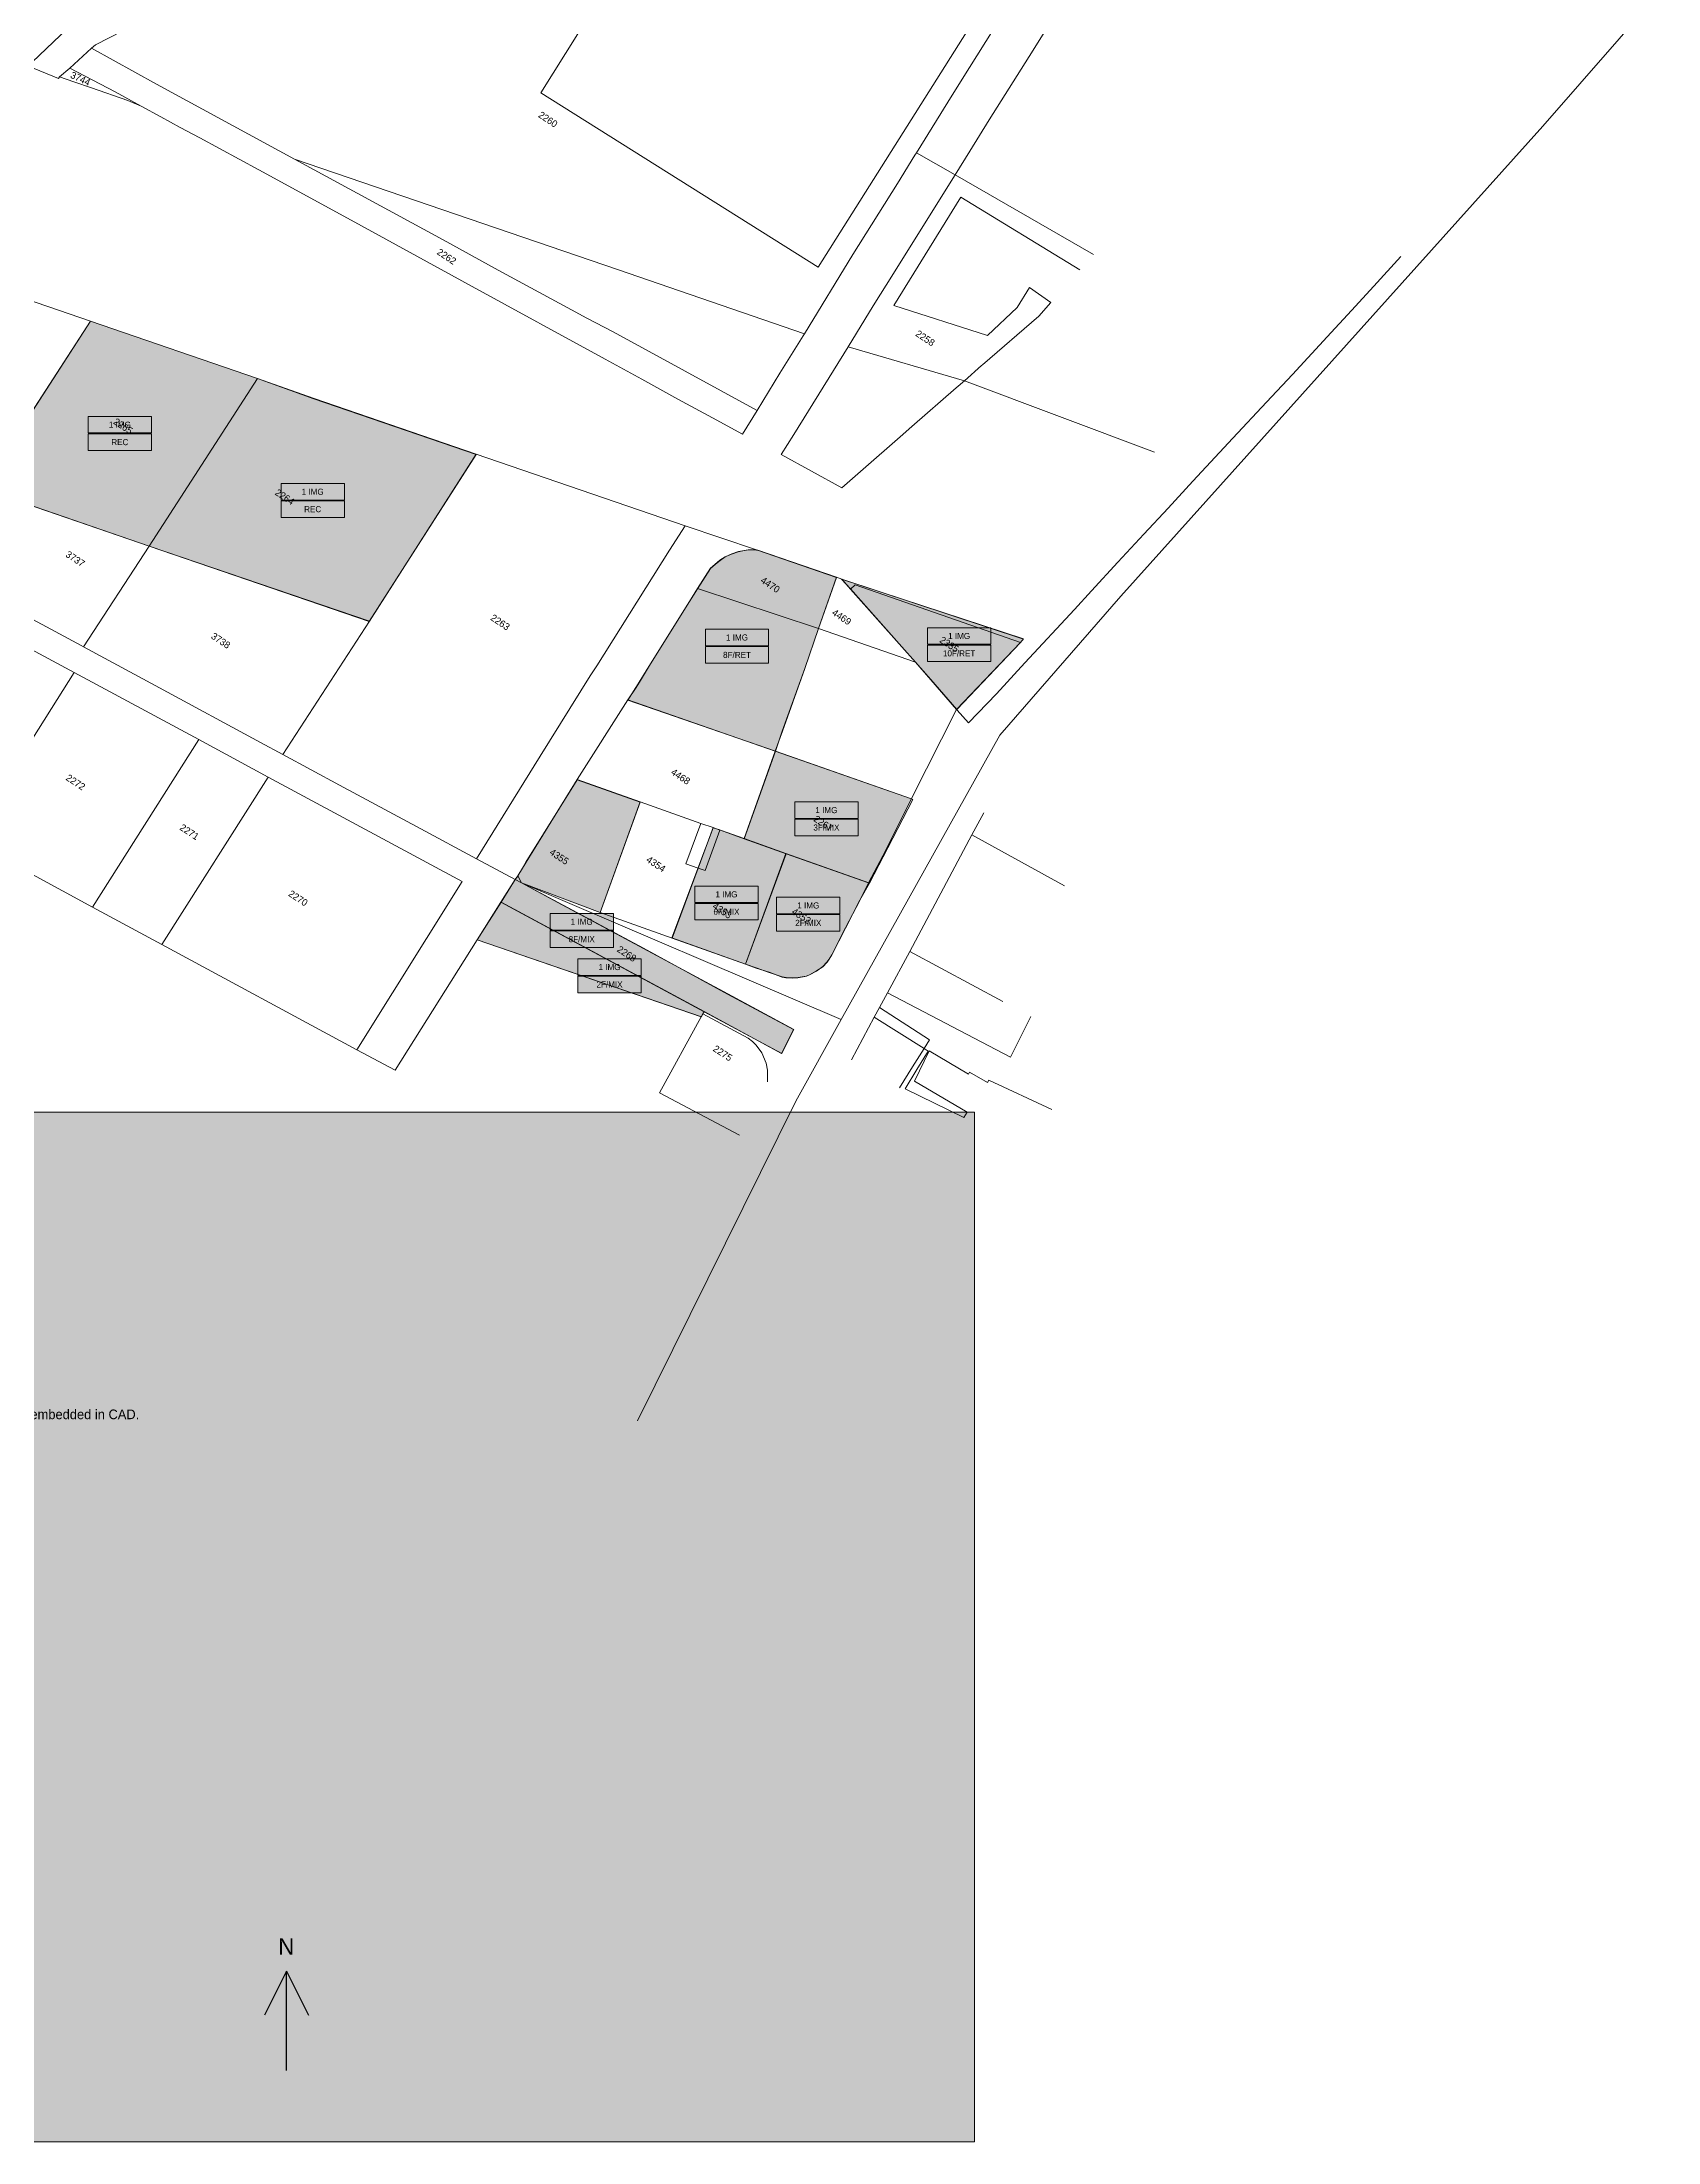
# Model space of a CAD drawing. Header units: metres. Extents: x -334141 to -333355, y -28195 to -27441.
# Drawn here: x -333648.5 to -333355, y -28194.7 to -27813.4 of the extents above; entities that cross this region are included whole.
import ezdxf
from ezdxf.enums import TextEntityAlignment as Align

# ---------------------------------------------------------------- set-up
doc = ezdxf.new("R2010")
doc.units = ezdxf.units.M
for name, color, linetype, lineweight, true_color in [('EB-11-PICTURES-PARCEL-COMMERCIAL', 7, 'CONTINUOUS', 18, 0x7c664f), ('EB-11-PICTURES-PARCEL-MIXED', 7, 'CONTINUOUS', 18, 0x6f625b), ('EB-11-PICTURES-PARCEL-MULTIPLE', 7, 'CONTINUOUS', 18, 0x4a5a46), ('EB-11-PICTURES-SCREENSHOT-COUNT', 7, 'CONTINUOUS', 18, 0x4a5a46), ('EB-11-PICTURES-TAG-COMMERCIAL', 7, 'CONTINUOUS', 18, 0x7c664f), ('EB-11-PICTURES-TAG-MIXED', 7, 'CONTINUOUS', 18, 0x6f625b), ('EB-11-PICTURES-TAG-RECORDED', 7, 'CONTINUOUS', 18, 0x4a5a46), ('EB-BASE-DIVIDING', 7, 'CONTINUOUS', 18, 0xc8bcac), ('EB-BASE-EASEMENTS', 7, 'CONTINUOUS', 18, 0x71806b), ('EB-BASE-ENCROACHED', 7, 'CONTINUOUS', 18, 0x725d47), ('EB-BASE-PARCEL-NUMBERS', 7, 'CONTINUOUS', 9, 0x8a8d90), ('EB-BASE-PARCELS', 7, 'CONTINUOUS', 18, 0x8a8d90), ('EB-BASE-SECTIONS', 7, 'CONTINUOUS', 9, 0xded8cf), ('EB-BASE-SHEETS', 7, 'CONTINUOUS', 9, 0xded8cf), ('EB-BASE-STRUCTURES', 7, 'CONTINUOUS', 18, 0x4e504d), ('EB-KEY-BACKGROUND', 7, 'CONTINUOUS', 0, 0xf4f2ed), ('EB-KEY-SCALE', 7, 'CONTINUOUS', 25, 0x151515), ('EB-KEY-TEXT', 7, 'CONTINUOUS', 13, 0x151515)]:
    doc.layers.add(name, color=color, linetype=linetype, lineweight=lineweight, true_color=true_color)
doc.styles.add('OD-INTER', font='Inter.ttf')

msp = doc.modelspace()

# ---------------------------------------------------------------- hatches: boundary and pattern name
at = {"layer": 'EB-11-PICTURES-PARCEL-COMMERCIAL', "transparency": 33554656}
for points in [[(-333504.18, -27910.61), (-333507.47, -27919.93), (-333509.95, -27927.17), (-333514.05, -27938.57), (-333515.29, -27942.19), (-333542.09, -27932.91), (-333540.62, -27930.64), (-333540.03, -27929.66), (-333537.97, -27926.29), (-333530.9, -27914.99), (-333529.43, -27912.71), (-333527.08, -27909.02), (-333526.22, -27908.28), (-333525.36, -27907.53), (-333524.41, -27906.9), (-333523.29, -27906.38), (-333522.07, -27905.98), (-333521.23, -27905.79), (-333520.2, -27905.6), (-333519, -27905.64), (-333518.72, -27905.65), (-333518.54, -27905.66), (-333504.18, -27910.61)], [(-333501.66, -27912.69), (-333503.27, -27910.97), (-333470.23, -27921.8), (-333470.8, -27922.44), (-333482.34, -27934.58), (-333487.06, -27929.19), (-333489.82, -27925.99), (-333492.31, -27923.24), (-333501.66, -27912.69)]]:
    msp.add_hatch(color=256, dxfattribs=at).paths.add_polyline_path(points)
at = {"layer": 'EB-11-PICTURES-PARCEL-MIXED', "transparency": 33554656}
for points in [[(-333515.29, -27942.19), (-333490.6, -27950.83), (-333495.78, -27961.19), (-333498.36, -27966.09), (-333513.35, -27960.79), (-333520.94, -27958.08), (-333515.29, -27942.19)], [(-333528.25, -27989.46), (-333565.14, -27969.62), (-333562.59, -27965.49), (-333562.1, -27964.85), (-333560.63, -27962.34), (-333551.3, -27947.35), (-333539.87, -27951.42), (-333547.15, -27971.48), (-333561.41, -27966.09), (-333554.77, -27969.66), (-333539.24, -27977.97), (-333523.97, -27986.28), (-333511.98, -27992.7), (-333514.17, -27997.06), (-333528.25, -27989.46)], [(-333529.37, -27963.45), (-333526.61, -27956.11), (-333525.42, -27956.48), (-333525.24, -27956.49), (-333520.94, -27958.08), (-333513.35, -27960.79), (-333520.73, -27980.85), (-333534.08, -27976.05), (-333529.37, -27963.45)], [(-333499.95, -27969.26), (-333502.54, -27974.27), (-333505.02, -27979.18), (-333505.51, -27979.94), (-333505.9, -27980.48), (-333506.67, -27981.34), (-333507.81, -27982.08), (-333509.13, -27982.81), (-333509.69, -27983.01), (-333511.19, -27983.29), (-333512.11, -27983.37), (-333513.41, -27983.33), (-333514.05, -27983.19), (-333516.43, -27982.33), (-333518.81, -27981.58), (-333520.73, -27980.85), (-333513.35, -27960.79), (-333498.36, -27966.09), (-333499.95, -27969.26)], [(-333565.14, -27969.62), (-333528.25, -27989.46), (-333528.45, -27989.9), (-333528.75, -27990.44), (-333569.46, -27976.46), (-333565.14, -27969.62)]]:
    msp.add_hatch(color=256, dxfattribs=at).paths.add_polyline_path(points)
at = {"layer": 'EB-11-PICTURES-PARCEL-MULTIPLE', "transparency": 33554656}
for points in [[(-333609.37, -27874.48), (-333629.05, -27904.98), (-333653.29, -27896.58), (-333659.42, -27894.47), (-333639.74, -27864.08), (-333609.37, -27874.48)], [(-333589.08, -27918.6), (-333629.05, -27904.98), (-333609.37, -27874.48), (-333599.13, -27878.17), (-333569.68, -27888.31), (-333589.08, -27918.6)]]:
    msp.add_hatch(color=256, dxfattribs=at).paths.add_polyline_path(points)
at = {"layer": 'EB-11-PICTURES-SCREENSHOT-COUNT', "transparency": 33554687}
for points in [[(-333640.13, -27884.4), (-333628.63, -27884.4), (-333628.63, -27881.4), (-333640.13, -27881.4)], [(-333605.1, -27896.57), (-333593.6, -27896.57), (-333593.6, -27893.57), (-333605.1, -27893.57)], [(-333487.67, -27922.76), (-333476.17, -27922.76), (-333476.17, -27919.76), (-333487.67, -27919.76)], [(-333528.02, -27923.03), (-333516.52, -27923.03), (-333516.52, -27920.03), (-333528.02, -27920.03)], [(-333511.78, -27954.38), (-333500.28, -27954.38), (-333500.28, -27951.38), (-333511.78, -27951.38)], [(-333529.94, -27969.67), (-333518.44, -27969.67), (-333518.44, -27966.67), (-333529.94, -27966.67)], [(-333515.07, -27971.69), (-333503.57, -27971.69), (-333503.57, -27968.69), (-333515.07, -27968.69)], [(-333556.23, -27974.65), (-333544.73, -27974.65), (-333544.73, -27971.65), (-333556.23, -27971.65)], [(-333551.18, -27982.88), (-333539.68, -27982.88), (-333539.68, -27979.88), (-333551.18, -27979.88)]]:
    msp.add_hatch(color=256, dxfattribs=at).paths.add_polyline_path(points)
at = {"layer": 'EB-11-PICTURES-TAG-COMMERCIAL', "transparency": 33554687}
for points in [[(-333528.02, -27926.19), (-333516.52, -27926.19), (-333516.52, -27923.19), (-333528.02, -27923.19)], [(-333487.67, -27925.92), (-333476.17, -27925.92), (-333476.17, -27922.92), (-333487.67, -27922.92)]]:
    msp.add_hatch(color=256, dxfattribs=at).paths.add_polyline_path(points)
at = {"layer": 'EB-11-PICTURES-TAG-MIXED', "transparency": 33554687}
for points in [[(-333511.78, -27957.54), (-333500.28, -27957.54), (-333500.28, -27954.54), (-333511.78, -27954.54)], [(-333529.94, -27972.83), (-333518.44, -27972.83), (-333518.44, -27969.83), (-333529.94, -27969.83)], [(-333515.07, -27974.85), (-333503.57, -27974.85), (-333503.57, -27971.85), (-333515.07, -27971.85)], [(-333556.23, -27977.81), (-333544.73, -27977.81), (-333544.73, -27974.81), (-333556.23, -27974.81)], [(-333551.18, -27986.04), (-333539.68, -27986.04), (-333539.68, -27983.04), (-333551.18, -27983.04)]]:
    msp.add_hatch(color=256, dxfattribs=at).paths.add_polyline_path(points)
at = {"layer": 'EB-11-PICTURES-TAG-RECORDED', "transparency": 33554687}
for points in [[(-333640.13, -27887.56), (-333628.63, -27887.56), (-333628.63, -27884.56), (-333640.13, -27884.56)], [(-333605.1, -27899.73), (-333593.6, -27899.73), (-333593.6, -27896.73), (-333605.1, -27896.73)]]:
    msp.add_hatch(color=256, dxfattribs=at).paths.add_polyline_path(points)
at = {"layer": 'EB-KEY-BACKGROUND', "transparency": 33554687}
msp.add_hatch(color=256, dxfattribs=at).paths.add_polyline_path([(-334064.11, -28007.72), (-333479.11, -28007.72), (-333479.11, -28194.72), (-334064.11, -28194.72)])

# ---------------------------------------------------------------- linework, layer by layer
at = {"layer": 'EB-11-PICTURES-PARCEL-COMMERCIAL'}
for points in [[(-333504.18, -27910.61), (-333507.47, -27919.93), (-333509.95, -27927.17), (-333514.05, -27938.57), (-333515.29, -27942.19), (-333542.09, -27932.91), (-333540.62, -27930.64), (-333540.03, -27929.66), (-333537.97, -27926.29), (-333530.9, -27914.99), (-333529.43, -27912.71), (-333527.08, -27909.02), (-333526.22, -27908.28), (-333525.36, -27907.53), (-333524.41, -27906.9), (-333523.29, -27906.38), (-333522.07, -27905.98), (-333521.23, -27905.79), (-333520.2, -27905.6), (-333519, -27905.64), (-333518.72, -27905.65), (-333518.54, -27905.66), (-333504.18, -27910.61)], [(-333501.66, -27912.69), (-333503.27, -27910.97), (-333470.23, -27921.8), (-333470.8, -27922.44), (-333482.34, -27934.58), (-333487.06, -27929.19), (-333489.82, -27925.99), (-333492.31, -27923.24), (-333501.66, -27912.69)]]:
    msp.add_lwpolyline(points, close=True, dxfattribs=at)
at = {"layer": 'EB-11-PICTURES-PARCEL-MIXED'}
for points in [[(-333515.29, -27942.19), (-333490.6, -27950.83), (-333495.78, -27961.19), (-333498.36, -27966.09), (-333513.35, -27960.79), (-333520.94, -27958.08), (-333515.29, -27942.19)], [(-333528.25, -27989.46), (-333565.14, -27969.62), (-333562.59, -27965.49), (-333562.1, -27964.85), (-333560.63, -27962.34), (-333551.3, -27947.35), (-333539.87, -27951.42), (-333547.15, -27971.48), (-333561.41, -27966.09), (-333554.77, -27969.66), (-333539.24, -27977.97), (-333523.97, -27986.28), (-333511.98, -27992.7), (-333514.17, -27997.06), (-333528.25, -27989.46)], [(-333529.37, -27963.45), (-333526.61, -27956.11), (-333525.42, -27956.48), (-333525.24, -27956.49), (-333520.94, -27958.08), (-333513.35, -27960.79), (-333520.73, -27980.85), (-333534.08, -27976.05), (-333529.37, -27963.45)], [(-333499.95, -27969.26), (-333502.54, -27974.27), (-333505.02, -27979.18), (-333505.51, -27979.94), (-333505.9, -27980.48), (-333506.67, -27981.34), (-333507.81, -27982.08), (-333509.13, -27982.81), (-333509.69, -27983.01), (-333511.19, -27983.29), (-333512.11, -27983.37), (-333513.41, -27983.33), (-333514.05, -27983.19), (-333516.43, -27982.33), (-333518.81, -27981.58), (-333520.73, -27980.85), (-333513.35, -27960.79), (-333498.36, -27966.09), (-333499.95, -27969.26)], [(-333565.14, -27969.62), (-333528.25, -27989.46), (-333528.45, -27989.9), (-333528.75, -27990.44), (-333569.46, -27976.46), (-333565.14, -27969.62)]]:
    msp.add_lwpolyline(points, close=True, dxfattribs=at)
at = {"layer": 'EB-11-PICTURES-PARCEL-MULTIPLE'}
for points in [[(-333609.37, -27874.48), (-333629.05, -27904.98), (-333653.29, -27896.58), (-333659.42, -27894.47), (-333639.74, -27864.08), (-333609.37, -27874.48)], [(-333589.08, -27918.6), (-333629.05, -27904.98), (-333609.37, -27874.48), (-333599.13, -27878.17), (-333569.68, -27888.31), (-333589.08, -27918.6)]]:
    msp.add_lwpolyline(points, close=True, dxfattribs=at)
at = {"layer": 'EB-11-PICTURES-SCREENSHOT-COUNT'}
for points in [[(-333640.13, -27884.4), (-333628.63, -27884.4), (-333628.63, -27881.4), (-333640.13, -27881.4)], [(-333605.1, -27896.57), (-333593.6, -27896.57), (-333593.6, -27893.57), (-333605.1, -27893.57)], [(-333487.67, -27922.76), (-333476.17, -27922.76), (-333476.17, -27919.76), (-333487.67, -27919.76)], [(-333528.02, -27923.03), (-333516.52, -27923.03), (-333516.52, -27920.03), (-333528.02, -27920.03)], [(-333511.78, -27954.38), (-333500.28, -27954.38), (-333500.28, -27951.38), (-333511.78, -27951.38)], [(-333529.94, -27969.67), (-333518.44, -27969.67), (-333518.44, -27966.67), (-333529.94, -27966.67)], [(-333515.07, -27971.69), (-333503.57, -27971.69), (-333503.57, -27968.69), (-333515.07, -27968.69)], [(-333556.23, -27974.65), (-333544.73, -27974.65), (-333544.73, -27971.65), (-333556.23, -27971.65)], [(-333551.18, -27982.88), (-333539.68, -27982.88), (-333539.68, -27979.88), (-333551.18, -27979.88)]]:
    msp.add_lwpolyline(points, close=True, dxfattribs=at)
at = {"layer": 'EB-11-PICTURES-TAG-COMMERCIAL'}
for points in [[(-333528.02, -27926.19), (-333516.52, -27926.19), (-333516.52, -27923.19), (-333528.02, -27923.19)], [(-333487.67, -27925.92), (-333476.17, -27925.92), (-333476.17, -27922.92), (-333487.67, -27922.92)]]:
    msp.add_lwpolyline(points, close=True, dxfattribs=at)
at = {"layer": 'EB-11-PICTURES-TAG-MIXED'}
for points in [[(-333511.78, -27957.54), (-333500.28, -27957.54), (-333500.28, -27954.54), (-333511.78, -27954.54)], [(-333529.94, -27972.83), (-333518.44, -27972.83), (-333518.44, -27969.83), (-333529.94, -27969.83)], [(-333515.07, -27974.85), (-333503.57, -27974.85), (-333503.57, -27971.85), (-333515.07, -27971.85)], [(-333556.23, -27977.81), (-333544.73, -27977.81), (-333544.73, -27974.81), (-333556.23, -27974.81)], [(-333551.18, -27986.04), (-333539.68, -27986.04), (-333539.68, -27983.04), (-333551.18, -27983.04)]]:
    msp.add_lwpolyline(points, close=True, dxfattribs=at)
at = {"layer": 'EB-11-PICTURES-TAG-RECORDED'}
for points in [[(-333640.13, -27887.56), (-333628.63, -27887.56), (-333628.63, -27884.56), (-333640.13, -27884.56)], [(-333605.1, -27899.73), (-333593.6, -27899.73), (-333593.6, -27896.73), (-333605.1, -27896.73)]]:
    msp.add_lwpolyline(points, close=True, dxfattribs=at)
at = {"layer": 'EB-BASE-DIVIDING'}
for points in [[(-333645.32, -27819.73), (-333645.55, -27820.04), (-333650.99, -27817.78)], [(-333531.71, -27901.25), (-333518.73, -27905.64)]]:
    msp.add_lwpolyline(points, dxfattribs=at)
at = {"layer": 'EB-BASE-EASEMENTS'}
for points in [[(-333510.04, -27866.38), (-333544.01, -27854.71), (-333602.64, -27834.68)], [(-333480.97, -27874.91), (-333502.09, -27868.75)]]:
    msp.add_lwpolyline(points, dxfattribs=at)
at = {"layer": 'EB-BASE-ENCROACHED'}
for points in [[(-333498.18, -27966.16), (-333494.86, -27959.71), (-333490.34, -27950.96), (-333490.58, -27950.83)], [(-333498.18, -27966.16), (-333499.93, -27969.23)], [(-333498.18, -27966.16), (-333498.33, -27966.09)]]:
    msp.add_lwpolyline(points, dxfattribs=at)
at = {"layer": 'EB-BASE-PARCELS'}
for points in [[(-333489.68, -27833.52), (-333483.18, -27823.08), (-333480.05, -27818.06), (-333467.14, -27797.46), (-333463.91, -27792.28), (-333460.61, -27787.09)], [(-333482.67, -27837.55), (-333479.99, -27833.22), (-333476.46, -27827.56), (-333472.82, -27821.81), (-333469.22, -27816.02), (-333461.9, -27804.31), (-333456.38, -27795.49), (-333452.44, -27789.1)], [(-333650.99, -27817.78), (-333650.32, -27817.08), (-333643.92, -27810.98), (-333643.14, -27810.46), (-333641.81, -27810.13), (-333640.46, -27808.81)], [(-333639.52, -27814.52), (-333638.81, -27813.92), (-333633.83, -27811.4)], [(-333643.44, -27818.14), (-333639.52, -27814.52)], [(-333602.64, -27834.68), (-333627.7, -27821.07), (-333639.52, -27814.52)], [(-333645.32, -27819.73), (-333643.44, -27818.14)], [(-333630.53, -27825.04), (-333632.92, -27824.02), (-333639.51, -27821.73), (-333642.77, -27820.61), (-333645.32, -27819.73)], [(-333630.53, -27825.04), (-333635.21, -27822.47), (-333643.44, -27818.14)], [(-333630.53, -27825.04), (-333626.96, -27826.97), (-333623.4, -27828.9), (-333619.84, -27830.82), (-333616.27, -27832.77), (-333609.15, -27836.64), (-333592.38, -27845.75), (-333570.38, -27857.8), (-333546.25, -27871.02), (-333539.55, -27874.65), (-333533.04, -27878.23), (-333526.73, -27881.65), (-333521.27, -27884.59), (-333518.62, -27880.32)], [(-333518.62, -27880.32), (-333544.74, -27866.05), (-333549.58, -27863.53), (-333552.32, -27862.06), (-333565.68, -27854.84), (-333575.65, -27849.33), (-333602.64, -27834.68)], [(-333510.04, -27866.38), (-333501.2, -27852.02), (-333493.12, -27839.1), (-333489.94, -27833.97), (-333489.68, -27833.52)], [(-333489.68, -27833.52), (-333482.67, -27837.55)], [(-333502.09, -27868.75), (-333497.51, -27861.34), (-333493.83, -27855.41), (-333486.41, -27843.49), (-333482.67, -27837.55)], [(-333482.67, -27837.55), (-333457.49, -27851.97)], [(-333639.74, -27864.08), (-333671.14, -27853.31)], [(-333401.68, -27852.35), (-333406.59, -27857.77), (-333410.65, -27862.17), (-333415.04, -27866.92), (-333421.38, -27873.78), (-333426.07, -27878.81), (-333432.18, -27885.33), (-333439.49, -27893.13), (-333443.94, -27898.05), (-333448.35, -27902.77), (-333453.08, -27907.88), (-333457.87, -27913.07), (-333460.94, -27916.45), (-333469.98, -27926.13), (-333475.15, -27931.77), (-333480.19, -27937.04), (-333482.25, -27934.75), (-333482.38, -27934.6)], [(-333465.27, -27860.68), (-333467.47, -27863.19), (-333477.69, -27872.02), (-333477.86, -27872.17), (-333480.97, -27874.91)], [(-333659.45, -27894.46), (-333639.74, -27864.08)], [(-333609.35, -27874.53), (-333639.74, -27864.08)], [(-333518.62, -27880.32), (-333514.49, -27873.56), (-333510.26, -27866.73), (-333510.04, -27866.38)], [(-333490.52, -27883.25), (-333492.64, -27885.11), (-333499.35, -27890.96), (-333503.25, -27894.35), (-333514.25, -27888.33), (-333511.95, -27884.7), (-333502.09, -27868.75)], [(-333609.35, -27874.53), (-333629.03, -27904.94)], [(-333569.66, -27888.27), (-333599.11, -27878.12), (-333609.35, -27874.53)], [(-333482.45, -27876.21), (-333490.52, -27883.25)], [(-333480.97, -27874.91), (-333482.45, -27876.21)], [(-333446.43, -27887.89), (-333480.97, -27874.91)], [(-333589.06, -27918.56), (-333569.66, -27888.27)], [(-333531.71, -27901.25), (-333569.66, -27888.27)], [(-333629.03, -27904.94), (-333653.32, -27896.61), (-333659.45, -27894.46)], [(-333698.96, -27897.64), (-333696.71, -27898.84), (-333642.69, -27927.91)], [(-333531.71, -27901.25), (-333534.51, -27905.67), (-333547.73, -27926.67), (-333548.96, -27928.51), (-333558, -27943.08), (-333569.58, -27961.73)], [(-333629.03, -27904.94), (-333640.96, -27923.25)], [(-333629.03, -27904.94), (-333589.06, -27918.56)], [(-333529.43, -27912.66), (-333527.08, -27908.97), (-333526.26, -27908.23), (-333525.37, -27907.51), (-333524.43, -27906.9), (-333523.24, -27906.33), (-333522.02, -27905.93), (-333521.27, -27905.78), (-333520.22, -27905.63), (-333518.96, -27905.61)], [(-333518.96, -27905.61), (-333518.73, -27905.64)], [(-333518.73, -27905.64), (-333518.5, -27905.67), (-333504.18, -27910.59)], [(-333507.44, -27919.9), (-333504.18, -27910.59)], [(-333504.18, -27910.59), (-333503.22, -27910.97)], [(-333503.22, -27910.97), (-333501.66, -27912.73)], [(-333503.22, -27910.97), (-333470.23, -27921.83)], [(-333542.12, -27932.87), (-333540.6, -27930.62), (-333540.01, -27929.65), (-333537.98, -27926.3), (-333530.89, -27914.97), (-333529.43, -27912.66)], [(-333501.66, -27912.73), (-333492.34, -27923.21), (-333489.85, -27926.03)], [(-333589.06, -27918.56), (-333604.77, -27942.8)], [(-333515.32, -27942.15), (-333514.03, -27938.53), (-333509.97, -27927.14), (-333507.44, -27919.9)], [(-333470.77, -27922.42), (-333482.38, -27934.6)], [(-333489.85, -27926.03), (-333487.06, -27929.2), (-333482.38, -27934.6)], [(-333642.69, -27927.91), (-333661.85, -27958.27)], [(-333642.69, -27927.91), (-333620.05, -27940.03)], [(-333551.33, -27947.32), (-333542.12, -27932.87)], [(-333515.32, -27942.15), (-333542.12, -27932.87)], [(-333482.38, -27934.6), (-333490.56, -27950.79), (-333490.58, -27950.83)], [(-333639.36, -27970.5), (-333620.05, -27940.03)], [(-333620.05, -27940.03), (-333607.41, -27946.87)], [(-333520.95, -27958.06), (-333515.32, -27942.15)], [(-333515.32, -27942.15), (-333490.58, -27950.83)], [(-333607.41, -27946.87), (-333626.74, -27977.29)], [(-333591.36, -27996.42), (-333572.17, -27965.84), (-333607.41, -27946.87)], [(-333562.08, -27964.8), (-333560.6, -27962.34), (-333551.33, -27947.32)], [(-333551.33, -27947.32), (-333539.84, -27951.38)], [(-333547.13, -27971.46), (-333539.84, -27951.38)], [(-333539.84, -27951.38), (-333528.84, -27955.28)], [(-333490.58, -27950.83), (-333495.8, -27961.16), (-333498.33, -27966.09)], [(-333479.62, -27957.38), (-333477.44, -27953.39)], [(-333526.63, -27956.06), (-333529.35, -27963.43)], [(-333528.84, -27955.28), (-333526.63, -27956.06)], [(-333526.63, -27956.06), (-333525.4, -27956.49)], [(-333525.4, -27956.49), (-333525.29, -27956.53), (-333520.95, -27958.06)], [(-333520.95, -27958.06), (-333513.4, -27960.74)], [(-333490.9, -27978.58), (-333479.62, -27957.38)], [(-333479.62, -27957.38), (-333462.78, -27966.61)], [(-333661.85, -27958.27), (-333639.36, -27970.5)], [(-333513.4, -27960.74), (-333520.72, -27980.83)], [(-333513.4, -27960.74), (-333498.33, -27966.09)], [(-333565.17, -27969.62), (-333562.55, -27965.48)], [(-333562.08, -27964.8), (-333562.55, -27965.48)], [(-333529.35, -27963.43), (-333534.04, -27976.1)], [(-333514.13, -27997.1), (-333511.97, -27992.71), (-333523.96, -27986.25), (-333539.25, -27977.99), (-333554.82, -27969.64), (-333561.39, -27966.11)], [(-333547.13, -27971.46), (-333561.39, -27966.11)], [(-333499.93, -27969.23), (-333502.54, -27974.31), (-333505.02, -27979.17), (-333505.53, -27979.93), (-333505.95, -27980.49), (-333506.67, -27981.29), (-333507.8, -27982.11), (-333509.13, -27982.79), (-333509.67, -27983.01), (-333511.22, -27983.32), (-333512.15, -27983.34), (-333513.37, -27983.28), (-333514.05, -27983.16), (-333516.43, -27982.36), (-333518.81, -27981.53), (-333520.72, -27980.83)], [(-333498.33, -27966.09), (-333499.93, -27969.23)], [(-333639.36, -27970.5), (-333626.74, -27977.29)], [(-333565.17, -27969.62), (-333569.49, -27976.44)], [(-333528.26, -27989.51), (-333565.17, -27969.62)], [(-333534.04, -27976.1), (-333547.13, -27971.46)], [(-333569.49, -27976.44), (-333584.36, -28000.12)], [(-333528.77, -27990.43), (-333569.49, -27976.44)], [(-333520.72, -27980.83), (-333534.04, -27976.1)], [(-333626.74, -27977.29), (-333591.36, -27996.42)], [(-333494.96, -27986.04), (-333490.9, -27978.58)], [(-333490.9, -27978.58), (-333473.97, -27987.62)], [(-333496.41, -27988.7), (-333494.96, -27986.04)], [(-333528.77, -27990.43), (-333536.36, -28004.19), (-333521.81, -28011.93)], [(-333528.77, -27990.43), (-333528.45, -27989.85)], [(-333528.45, -27989.85), (-333528.26, -27989.51)], [(-333528.26, -27989.51), (-333514.13, -27997.1)], [(-333501.46, -27998.22), (-333497.34, -27990.46)], [(-333497.34, -27990.46), (-333496.41, -27988.7)], [(-333488.29, -27996.17), (-333487.3, -27994.59), (-333496.41, -27988.7)], [(-333492.76, -28003.29), (-333490.37, -27999.49), (-333488.29, -27996.17)], [(-333584.36, -28000.12), (-333591.36, -27996.42)]]:
    msp.add_lwpolyline(points, dxfattribs=at)
at = {"layer": 'EB-BASE-SECTIONS'}
for points in [[(-333640.96, -27923.25), (-333641.43, -27923), (-333655.67, -27915.33), (-333668.49, -27908.43)], [(-333604.77, -27942.8), (-333608.82, -27940.62), (-333627.19, -27930.69), (-333640.96, -27923.25)], [(-333569.58, -27961.73), (-333579.69, -27956.27), (-333594.49, -27948.33), (-333604.77, -27942.8)], [(-333562.55, -27965.48), (-333561.39, -27966.11)]]:
    msp.add_lwpolyline(points, dxfattribs=at)
at = {"layer": 'EB-BASE-SHEETS'}
for points in [[(-333354.96, -27801.87), (-333355.27, -27805.09), (-333375.87, -27828.71), (-333452.54, -27914), (-333474.53, -27939.24), (-333503.32, -27990.92)], [(-333562.55, -27965.48), (-333569.58, -27961.73)], [(-333503.32, -27990.92), (-333561.39, -27966.11)], [(-333503.32, -27990.92), (-333511.56, -28005.71), (-333540.34, -28063.78)]]:
    msp.add_lwpolyline(points, dxfattribs=at)
at = {"layer": 'EB-BASE-STRUCTURES'}
for points in [[(-333507.52, -27854.32), (-333465.89, -27788.25), (-333499.44, -27767.01), (-333508.88, -27781.96), (-333535.5, -27786.87), (-333557.9, -27822.66)], [(-333557.9, -27822.66), (-333507.52, -27854.32)], [(-333460.02, -27854.8), (-333481.64, -27841.57), (-333493.79, -27861.23), (-333476.74, -27866.71), (-333471.36, -27861.62), (-333469.13, -27857.98), (-333465.27, -27860.68)], [(-333470.77, -27922.42), (-333500.82, -27911.96), (-333501.66, -27912.73)], [(-333507.44, -27919.9), (-333529.43, -27912.66)], [(-333507.44, -27919.9), (-333489.85, -27926.03)], [(-333529.35, -27963.43), (-333531.58, -27962.65), (-333528.84, -27955.28)], [(-333525.4, -27956.49), (-333528.07, -27963.87), (-333529.35, -27963.43)], [(-333562.08, -27964.8), (-333561.39, -27966.11)], [(-333468.87, -27990.34), (-333472.6, -27997.72), (-333494.96, -27986.04)], [(-333528.45, -27989.85), (-333520.25, -27994.31), (-333519.43, -27994.91), (-333518.78, -27995.56), (-333517.78, -27996.97), (-333516.99, -27998.81), (-333516.74, -28000.11), (-333516.73, -28001.43), (-333516.75, -28002.19)], [(-333488.29, -27996.17), (-333497.34, -27990.46)], [(-333488.29, -27996.17), (-333487.54, -27996.65), (-333489.58, -27999.97), (-333491.74, -28003.49)], [(-333491.74, -28003.49), (-333481.05, -28008.67), (-333480.45, -28007.75), (-333490.05, -28002.07), (-333487.37, -27996.61), (-333480.2, -28000.81), (-333480.01, -28000.49), (-333476.76, -28002.36), (-333476.54, -28001.92), (-333465.07, -28007.27)]]:
    msp.add_lwpolyline(points, dxfattribs=at)
at = {"layer": 'EB-KEY-SCALE'}
for p, q in [((-333604.11, -28163.72), (-333608.11, -28171.72)), ((-333604.11, -28181.72), (-333604.11, -28163.72)), ((-333604.11, -28163.72), (-333600.11, -28171.72))]:
    msp.add_line(p, q, dxfattribs=at)
at = {"layer": 'EB-KEY-TEXT'}
msp.add_lwpolyline([(-334064.11, -28007.72), (-333479.11, -28007.72), (-333479.11, -28194.72), (-334064.11, -28194.72)], close=True, dxfattribs=at)

# ---------------------------------------------------------------- texts
at = {"layer": 'EB-11-PICTURES-SCREENSHOT-COUNT', "true_color": 0xf4f2ed, "style": 'OD-INTER'}
for p in [(-333634.38, -27882.9), (-333599.35, -27895.07), (-333522.27, -27921.53), (-333481.92, -27921.26), (-333506.03, -27952.88), (-333524.19, -27968.17), (-333550.48, -27973.15), (-333509.32, -27970.19), (-333545.43, -27981.38)]:
    msp.add_text('1 IMG', height=1.1, dxfattribs=at).set_placement(p, align=Align.MIDDLE_CENTER)
at = {"layer": 'EB-11-PICTURES-TAG-COMMERCIAL', "true_color": 0xf4f2ed, "style": 'OD-INTER'}
for s, p in [('8F/RET', (-333522.27, -27924.69)), ('10F/RET', (-333481.92, -27924.42))]:
    msp.add_text(s, height=1.1, dxfattribs=at).set_placement(p, align=Align.MIDDLE_CENTER)
at = {"layer": 'EB-11-PICTURES-TAG-MIXED', "true_color": 0xf4f2ed, "style": 'OD-INTER'}
for s, p in [('3F/MIX', (-333506.03, -27956.04)), ('6F/MIX', (-333524.19, -27971.33)), ('2F/MIX', (-333509.32, -27973.35)), ('8F/MIX', (-333550.48, -27976.31)), ('2F/MIX', (-333545.43, -27984.54))]:
    msp.add_text(s, height=1.1, dxfattribs=at).set_placement(p, align=Align.MIDDLE_CENTER)
at = {"layer": 'EB-11-PICTURES-TAG-RECORDED', "true_color": 0xf4f2ed, "style": 'OD-INTER'}
for p in [(-333634.38, -27886.06), (-333599.35, -27898.23)]:
    msp.add_text('REC', height=1.1, dxfattribs=at).set_placement(p, align=Align.MIDDLE_CENTER)
at = {"layer": 'EB-BASE-PARCEL-NUMBERS', "style": 'OD-INTER'}
for s, rotation, p in [('3744', 335.0497, (-333643.49, -27819.84)), ('2260', 326.4553, (-333558.5, -27826.95)), ('2262', 326.4553, (-333576.92, -27851.84)), ('2258', 326.4553, (-333489.97, -27866.67)), ('2265', 326.4553, (-333635.68, -27882.64)), ('2264', 326.4553, (-333606.32, -27895.51)), ('3737', 326.4553, (-333644.38, -27906.75)), ('4470', 326.4553, (-333518.12, -27911.46)), ('2263', 326.4553, (-333567.18, -27918.26)), ('4469', 326.4553, (-333505.15, -27917.32)), ('3738', 326.4553, (-333617.94, -27921.59)), ('2335', 326.4553, (-333485.6, -27922.29)), ('2272', 326.646, (-333644.31, -27947.31)), ('4468', 326.4553, (-333534.41, -27946.28)), ('2267', 326.4553, (-333508.48, -27954.79)), ('2271', 326.646, (-333623.64, -27956.34)), ('4355', 326.4553, (-333556.46, -27960.83)), ('4354', 326.4553, (-333538.88, -27962.17)), ('2270', 326.646, (-333603.89, -27968.36)), ('4353', 326.4553, (-333526.86, -27970.62)), ('4352', 326.4553, (-333512.47, -27971.61)), ('2268', 326.646, (-333544.2, -27978.46)), ('2275', 326.646, (-333526.76, -27996.51))]:
    msp.add_text(s, height=1.25, rotation=rotation, dxfattribs=at).set_placement(p)
at = {"layer": 'EB-KEY-TEXT', "style": 'OD-INTER'}
msp.add_text('N', height=3, dxfattribs=at).set_placement((-333605.61, -28160.72))
at = {"layer": 'EB-KEY-TEXT', "insert": (-333759.11, -28061.72), "char_height": 1.75, "width": 265, "attachment_point": 1, "style": 'OD-INTER'}
msp.add_mtext('DXF carries the survey tags and counts; the actual raster screenshots remain in the website/backup, not embedded in CAD.', dxfattribs=at)

doc.saveas('drawing.dxf')
